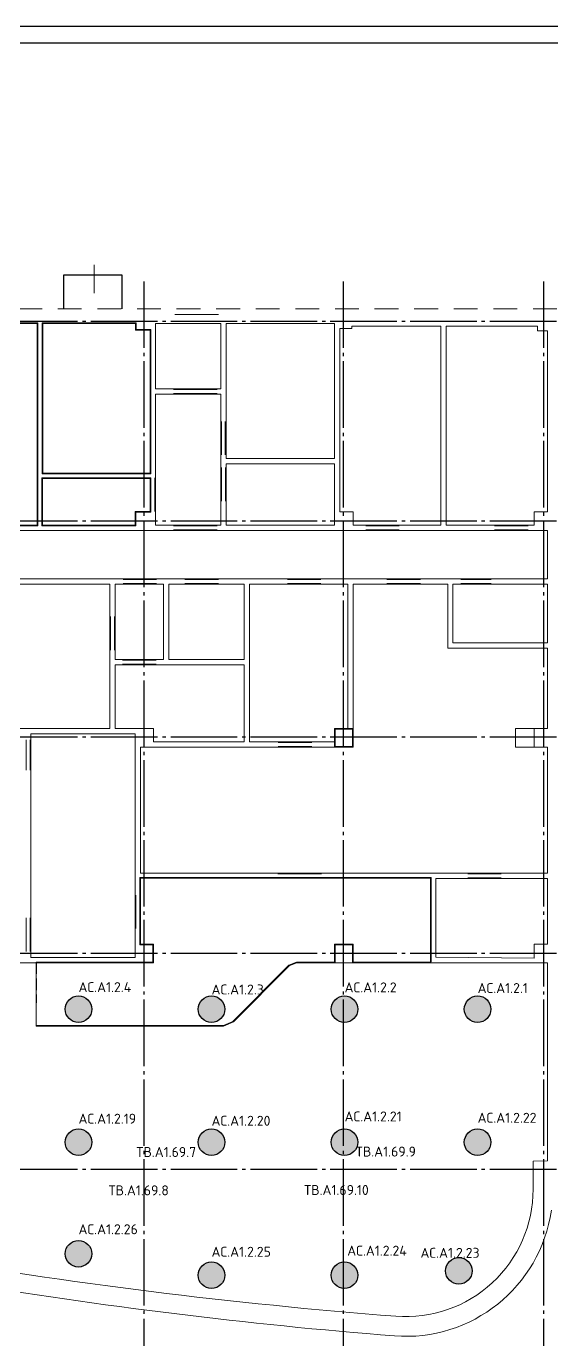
# Model space of a CAD drawing. Header units: millimetres. Extents: x 318 to 194121, y -24907 to 87574.
# Drawn here: x 30661 to 46460, y 48076 to 87574 of the extents above; entities that cross this region are included whole.
import ezdxf
from ezdxf.enums import TextEntityAlignment as Align

# ---------------------------------------------------------------- set-up
doc = ezdxf.new("R2010")
doc.units = ezdxf.units.MM
for name, pattern in [('DASHED', [7, 5, -2, 0]), ('ГОСТ 2.303 5', [24, 20, -1.5, 1, -1.5]), ('Сверху', [3.96875, 2.38125, -1.5875])]:
    doc.linetypes.add(name, pattern=pattern)
doc.layers.add('MS_озвучивание общественных мест', color=5, linetype='Continuous')
doc.layers.add('Z_no_print', color=31, linetype='Continuous', lineweight=18, plot=False)
doc.layers.add('АР_Отделка', color=21, linetype='Continuous', lineweight=5, plot=False)
for name, color, linetype, lineweight in [('АР_Двери', 5, 'Continuous', 20), ('Высотные отметки', 197, 'Continuous', 9), ('граница', 7, 'Continuous', 0)]:
    doc.layers.add(name, color=color, linetype=linetype, lineweight=lineweight)
doc.layers.add('Оси и размеры по осям', color=7, linetype='Continuous', lineweight=9, transparency=0.5)
doc.layers.get('АР_Двери').off()
doc.styles.add('Текст 3', font='isocpeur.ttf', dxfattribs={"height": 3})
doc.styles.add('Текст 300', font='isocpeur.ttf', dxfattribs={"height": 300})

# ---------------------------------------------------------------- blocks, each defined once
blk = doc.blocks.new('Экран 1')
at = {"linetype": 'ByBlock', "lineweight": -2, "ltscale": 100, "style": 'Текст 300'}
blk.add_attdef('НОМЕР', (-44595, 25308), '', height=300, dxfattribs=at)
blk = doc.blocks.new('колонка озвучивания общественных мест')
at = {"ltscale": 100, "true_color": 0xe8e8e8}
h = blk.add_hatch(color=254, dxfattribs=at)
h.dxf.hatch_style = 1
edge = h.paths.add_edge_path()
edge.add_arc((0, 0), 0.2, 0, 360)
at = {"layer": 'MS_озвучивание общественных мест', "color": 8, "lineweight": 30}
blk.add_circle((0, 0), 0.2, dxfattribs=at)
at = {"style": 'Текст 3'}
blk.add_attdef('ОБОЗНАЧЕНИЕ', (0, 0.2), '', height=3, dxfattribs=at)
blk = doc.blocks.new('*U379')
at = {"color": 0, "linetype": 'ByBlock', "lineweight": -2}
for p, q in [((600, 0), (-93, 400)), ((-600, 0), (-254, 200))]:
    blk.add_line(p, q, dxfattribs=at)
for points in [[(-635, 0), (-635, -75), (-590, -75), (-590, -40), (-600, -40), (-600, 0)], [(635, 0), (635, -75), (590, -75), (590, -40), (600, -40), (600, 0)]]:
    blk.add_lwpolyline(points, close=True, dxfattribs=at)
at = {"layer": 'Z_no_print'}
for p, q in [((655, 0), (-655, 0)), ((655, -200), (-655, -200))]:
    blk.add_line(p, q, dxfattribs=at)
blk = doc.blocks.new('*U378')
at = {"color": 0, "linetype": 'ByBlock', "lineweight": -2}
blk.add_line((450, 0), (-329, 450), dxfattribs=at)
for points in [[(-485, 0), (-485, -75), (-440, -75), (-440, -40), (-450, -40), (-450, 0)], [(485, 0), (485, -75), (440, -75), (440, -40), (450, -40), (450, 0)]]:
    blk.add_lwpolyline(points, close=True, dxfattribs=at)
at = {"layer": 'Z_no_print'}
for p, q in [((505, 0), (-505, 0)), ((505, -120), (-505, -120))]:
    blk.add_line(p, q, dxfattribs=at)
blk = doc.blocks.new('*U381')
at = {"color": 0, "linetype": 'ByBlock', "lineweight": -2}
blk.add_line((-450, 0), (329, 450), dxfattribs=at)
for points in [[(-485, 0), (-485, -75), (-440, -75), (-440, -40), (-450, -40), (-450, 0)], [(485, 0), (485, -75), (440, -75), (440, -40), (450, -40), (450, 0)]]:
    blk.add_lwpolyline(points, close=True, dxfattribs=at)
at = {"layer": 'Z_no_print'}
for p, q in [((505, 0), (-505, 0)), ((505, -120), (-505, -120))]:
    blk.add_line(p, q, dxfattribs=at)
blk = doc.blocks.new('*U374')
at = {"color": 0, "linetype": 'ByBlock', "lineweight": -2}
for p, q in [((600, 0), (-93, 400)), ((-600, 0), (-254, 200))]:
    blk.add_line(p, q, dxfattribs=at)
for points in [[(-635, 0), (-635, -75), (-590, -75), (-590, -40), (-600, -40), (-600, 0)], [(635, 0), (635, -75), (590, -75), (590, -40), (600, -40), (600, 0)]]:
    blk.add_lwpolyline(points, close=True, dxfattribs=at)
at = {"layer": 'Z_no_print'}
for p, q in [((655, 0), (-655, 0)), ((655, -120), (-655, -120))]:
    blk.add_line(p, q, dxfattribs=at)
blk = doc.blocks.new('*U226')
at = {"color": 0, "linetype": 'ByBlock', "lineweight": -2}
for p, q in [((-600, 0), (93, 400)), ((600, 0), (254, 200))]:
    blk.add_line(p, q, dxfattribs=at)
for points in [[(-635, 0), (-635, -75), (-590, -75), (-590, -40), (-600, -40), (-600, 0)], [(635, 0), (635, -75), (590, -75), (590, -40), (600, -40), (600, 0)]]:
    blk.add_lwpolyline(points, close=True, dxfattribs=at)
at = {"layer": 'Z_no_print'}
for p, q in [((655, 0), (-655, 0)), ((655, -120), (-655, -120))]:
    blk.add_line(p, q, dxfattribs=at)
blk = doc.blocks.new('*U382')
at = {"color": 0, "linetype": 'ByBlock', "lineweight": -2}
blk.add_line((-400, 0), (293, 400), dxfattribs=at)
for points in [[(-435, 0), (-435, -75), (-390, -75), (-390, -40), (-400, -40), (-400, 0)], [(435, 0), (435, -75), (390, -75), (390, -40), (400, -40), (400, 0)]]:
    blk.add_lwpolyline(points, close=True, dxfattribs=at)
at = {"layer": 'Z_no_print'}
for p, q in [((455, 0), (-455, 0)), ((455, -120), (-455, -120))]:
    blk.add_line(p, q, dxfattribs=at)
blk = doc.blocks.new('*U371')
at = {"color": 0, "linetype": 'ByBlock', "lineweight": -2}
blk.add_line((-400, 0), (293, 400), dxfattribs=at)
for points in [[(-435, 0), (-435, -75), (-390, -75), (-390, -40), (-400, -40), (-400, 0)], [(435, 0), (435, -75), (390, -75), (390, -40), (400, -40), (400, 0)]]:
    blk.add_lwpolyline(points, close=True, dxfattribs=at)
at = {"layer": 'Z_no_print'}
for p, q in [((455, 0), (-455, 0)), ((455, -120), (-455, -120))]:
    blk.add_line(p, q, dxfattribs=at)

msp = doc.modelspace()

# ---------------------------------------------------------------- linework, layer by layer
at = {"linetype": 'DASHED', "ltscale": 70}
msp.add_line((30960.2, 59432.5, 141.1), (30960.2, 58204, 144.6), dxfattribs=at)
for points in [[(318, 87573.9), (168318, 87573.9), (168318, 28173.9), (318, 28173.9)], [(2318, 87073.9), (167818, 87073.9), (167818, 28673.9), (2318, 28673.9)]]:
    msp.add_lwpolyline(points, close=True)
at = {"ltscale": 100, "elevation": 190}
msp.add_lwpolyline([(31791.4, 79072.5), (31791.4, 80102.3), (33531.4, 80102.3), (33531.4, 79072.5)], dxfattribs=at)
at = {"layer": 'АР_Отделка', "linetype": 'ByBlock', "ltscale": 100}
for points, elevation in [([(25038.8, 78652.5), (27961.4, 78652.5), (27961.4, 78497.5), (28381.4, 78497.5), (28381.4, 78652.5), (31013.3, 78652.5), (31013.3, 72552.5), (28461.4, 72552.5), (28461.4, 72952.5), (27941.4, 72952.5), (27941.4, 72552.5), (25038.8, 72552.5)], 190), ([(25058.8, 78632.5), (27941.4, 78632.5), (27941.4, 78477.5), (28401.4, 78477.5), (28401.4, 78632.5), (30993.3, 78632.5), (30993.3, 72572.5), (28481.4, 72572.5), (28481.4, 72972.5), (27921.4, 72972.5), (27921.4, 72572.5), (25058.8, 72572.5)], 190), ([(31138.3, 74117.5), (34406.4, 74117.5), (34406.4, 78452.5), (33966.4, 78452.5), (33966.4, 78652.5), (31138.3, 78653.1)], 190.4), ([(31158.3, 74137.5), (34386.4, 74137.5), (34386.4, 78432.5), (33946.4, 78432.5), (33946.4, 78632.5), (31158.3, 78633)], 190.4), ([(34546.4, 76672.5), (36506.4, 76672.5), (36506.4, 78632.5), (34546.4, 78632.5)], 190.4), ([(36666.4, 78632.5), (39931.4, 78632.5), (39931.4, 74572.5), (36666.4, 74572.5)], 190), ([(43126.4, 72572.5), (40491.4, 72572.5), (40491.4, 72972.5), (40091.4, 72972.5), (40091.4, 78482.5), (40446.4, 78482.5), (40446.4, 78557.5), (43126.4, 78557.5)], 190), ([(43286.4, 72572.5), (45931.4, 72572.5), (45931.4, 72972.5), (46331.5, 72972.5), (46331.5, 78412.5), (46031.4, 78412.5), (46031.4, 78557.5), (43286.4, 78557.5)], 190), ([(34546.4, 76512.5), (36506.4, 76512.5), (36506.4, 72572.5), (34546.4, 72572.5)], 190.4), ([(36666.4, 74412.5), (39931.4, 74412.5), (39931.4, 72572.5), (36666.4, 72572.5)], 190), ([(34406.4, 72962.5), (33951.4, 72962.5), (33951.4, 72552.5), (31133.3, 72552.5), (31133.3, 73992.5), (34406.4, 73992.5)], 190.4), ([(34386.4, 72982.5), (33931.4, 72982.5), (33931.4, 72572.5), (31153.3, 72572.5), (31153.3, 73972.5), (34386.4, 73972.5)], 190.4), ([(28481.4, 70952.5), (46331.5, 70952.5), (46331.5, 72412.5), (28481.4, 72412.5)], 190.4), ([(28081.3, 66452.5), (33171.3, 66452.5), (33171.3, 70792.5), (28081.3, 70792.5)], 144.6), ([(33331.3, 68532.5), (34791.3, 68532.5), (34791.3, 70792.5), (33331.3, 70792.5)], 144.6), ([(34091.4, 65892.5), (40491.3, 65892.5), (40491.3, 70792.5), (43331.3, 70792.5), (43331.3, 68872.5), (46331.5, 68872.5), (46331.5, 66452.5), (45371.4, 66452.5), (45371.4, 65892.5), (46331.4, 65892.5), (46331.4, 62107.5), (34091.4, 62107.5)], 190.4), ([(34951.3, 68532.5), (37211.3, 68532.5), (37211.3, 70792.5), (34951.3, 70792.5)], 144.6), ([(40331.3, 66452.5), (39931.4, 66452.5), (39931.5, 66052.5), (37371.3, 66052.5), (37371.3, 70792.5), (40331.3, 70792.5)], 144.6), ([(43491.3, 69032.5), (46331.4, 69032.5), (46331.4, 70792.5), (43491.3, 70792.5)], 144.6), ([(33331.3, 66452.5), (34491.5, 66452.5), (34491.3, 66052.5), (37211.3, 66052.5), (37211.3, 68372.5), (33331.3, 68372.5)], 144.6), ([(39931.4, 66452.5), (40491.4, 66452.5), (40491.4, 65892.5), (39931.4, 65892.5)], 190.4), ([(39951.4, 66432.5), (40471.4, 66432.5), (40471.4, 65912.5), (39951.4, 65912.5)], 190.4), ([(45371.4, 66452.5), (45931.4, 66452.5), (45931.4, 65892.5), (45371.4, 65892.5)], 190.4), ([(30801.3, 59572.5), (33931.3, 59572.5), (33931.3, 66292.5), (30801.3, 66292.5)], 144.6), ([(34071.3, 61972.5), (42831.4, 61972.5), (42831.4, 59437.5), (40471.4, 59432.5), (40471.4, 59952.5), (39951.4, 59952.5), (39951.4, 59432.3), (38782.6, 59432.3), (38558.4, 59338.3), (36876.4, 57648.4), (36590.4, 57530), (30960.2, 57530), (30960.2, 59432.5), (34471.4, 59432.5), (34471.4, 59952.5), (34071.3, 59952.5)], 190.4), ([(34091.3, 61952.5), (42811.4, 61952.5), (42811.5, 59412.4), (40491.5, 59412.4), (40491.4, 59972.5), (39931.4, 59972.5), (39931.4, 59412.3), (38786.6, 59412.3), (38569.8, 59321.3), (36887.8, 57631.5), (36594.4, 57510), (30960.2, 57510), (30960.2, 59412.5), (34491.4, 59412.5), (34491.4, 59972.5), (34091.3, 59972.5)], 190.4), ([(45930.7, 59552.5), (42971.7, 59577.5), (42971.4, 61947.5), (46331.6, 61947.5), (46331.6, 59972.5), (45931.4, 59972.5)], 190.4)]:
    msp.add_lwpolyline(points, close=True, dxfattribs=dict(at, elevation=elevation))
at = {"layer": 'АР_Отделка', "linetype": 'ByBlock', "ltscale": 100, "elevation": 141.1}
msp.add_lwpolyline([(12780.9, 62952.5), (21911.3, 62952.5), (21911.4, 59412.5), (30960.2, 59412.5), (30960.2, 57510), (36594.4, 57510), (36887.8, 57631.5), (38569.8, 59321.3), (38786.6, 59412.3), (46336.4, 59412.5), (46336.4, 53450.6), (45901.2, 53450.4), (45901.2, 52600.1, -0.437084), (41775.7, 48781.2, -0.0235295), (27094.9, 50616.5, -0.0186177), (15971.4, 52965.8), (15971.4, 56247.5), (15411.4, 56247.5), (15411.4, 53108.5, -0.3760479), (12051.4, 58513.5)], format="xyb", close=True, dxfattribs=at)
at = {"layer": 'Высотные отметки', "linetype": 'ByBlock', "ltscale": 100, "elevation": 190}
msp.add_lwpolyline([(32705, 80398.5), (32705, 79551.1)], dxfattribs=at)
at = {"layer": 'граница', "linetype": 'Сверху', "ltscale": 300, "elevation": 145.7}
msp.add_lwpolyline([(91856.4, 79072.5), (15311.4, 79072.5), (15311.4, 73077.5), (9305.8, 73077.5), (6487.9, 50110.4, 0.0132911), (16268.9, 47459.1), (16308, 47622.3, 0.1077759), (85966.3, 46270.2), (85971.2, 46245.1), (88890.7, 47007.8), (87674.9, 52219.4), (91856.4, 52219.4), (91856.4, 79072.5)], format="xyb", close=True, dxfattribs=at)
msp.add_lwpolyline([(91856.4, 79072.5), (15311.4, 79072.5), (15311.4, 73077.5), (9305.8, 73077.5), (6487.9, 50110.4, 0.0132911), (16268.9, 47459.1), (16308, 47622.3, 0.1077759), (85966.3, 46270.2), (85971.2, 46245.1), (88890.7, 47007.8), (87674.9, 52219.4), (91856.4, 52219.4), (91856.4, 79072.5)], format="xyb", close=True, dxfattribs=at)
at = {"layer": 'граница', "linetype": 'ByBlock', "ltscale": 100}
for centre, radius, start, end in [((53801, 200714, 190), 153000, 255.508016, 265.474954), ((42071.2, 52600.1, 190), 4422.5, 265.5758, 351.7781)]:
    msp.add_arc(centre, radius, start, end, dxfattribs=at)
at = {"layer": 'Оси и размеры по осям', "linetype": 'ГОСТ 2.303 5', "lineweight": 25, "ltscale": 100}
for p, q in [((34191, 79902.5, 145.7), (34191, 32801.2, 102.5)), ((40191.4, 79902.5, 145.7), (40191.4, 32801.2, 102.5)), ((46211.4, 79902.5, 145.7), (46211.4, 32801.2, 102.5)), ((125803.1, 78692.5, 145.7), (4672.2, 78692.5, 234.4)), ((125803.1, 78692.5, 145.7), (4672.2, 78692.5, 234.4)), ((125803.1, 72692.5, 145.7), (4672.2, 72692.5, 234.4)), ((125803.1, 72692.5, 145.7), (4672.2, 72692.5, 234.4)), ((125803.1, 66192.5, 145.7), (4672.2, 66192.5, 234.4)), ((125803.1, 66192.5, 145.7), (4672.2, 66192.5, 234.4)), ((125803.1, 59692.5, 145.7), (4672.2, 59692.5, 234.4)), ((125803.1, 59692.5, 145.7), (4672.2, 59692.5, 234.4)), ((125803.1, 53192.5, 145.7), (4672.2, 53192.5, 234.4)), ((125803.1, 53192.5, 145.7), (4672.2, 53192.5, 234.4))]:
    msp.add_line(p, q, dxfattribs=at)

# ---------------------------------------------------------------- block references
at = {"color": 8}
msp.add_blockref('Экран 1', (78565.9, 28262.9, 190), dxfattribs=at).add_auto_attribs({'НОМЕР': 'ТВ.А1.69.7'})
ref = msp.add_blockref('Экран 1', (84545.9, 28275.6, 190), dxfattribs=at)
ref.add_attrib('НОМЕР', 'ТВ.А1.69.9', (40568.8, 53583.9, 190), dxfattribs={"linetype": 'ByBlock', "lineweight": -2, "ltscale": 100, "height": 300, "style": 'Текст 300'})
ref = msp.add_blockref('Экран 1', (78565.9, 78082.2, 190), dxfattribs=dict(at, xscale=-1, rotation=180))
ref.add_attrib('НОМЕР', 'ТВ.А1.69.8', (33134.3, 52417.7, 190), dxfattribs={"linetype": 'ByBlock', "lineweight": -2, "ltscale": 100, "height": 300, "style": 'Текст 300'})
ref = msp.add_blockref('Экран 1', (84545.9, 78109.4, 190), dxfattribs=dict(at, xscale=-1, rotation=180))
ref.add_attrib('НОМЕР', 'ТВ.А1.69.10', (39015.4, 52428.9, 190), dxfattribs={"linetype": 'ByBlock', "lineweight": -2, "ltscale": 100, "height": 300, "style": 'Текст 300'})
at = {"layer": 'MS_озвучивание общественных мест'}
ref = msp.add_blockref('колонка озвучивания общественных мест', (32230.9, 58015, 121.2), dxfattribs=dict(at, xscale=2000, yscale=2000, zscale=2000))
ref.add_attrib('ОБОЗНАЧЕНИЕ', 'АС.А1.2.4', dxfattribs={"layer": '0', "height": 300, "style": 'Текст 300'}).set_placement((32230.9, 58829.1, 121.2), align=Align.TOP_LEFT)
ref = msp.add_blockref('колонка озвучивания общественных мест', (36230.9, 58015, 121.2), dxfattribs=dict(at, xscale=2000, yscale=2000, zscale=2000))
ref.add_attrib('ОБОЗНАЧЕНИЕ', 'АС.А1.2.3', dxfattribs={"layer": '0', "height": 300, "style": 'Текст 300'}).set_placement((36230.9, 58757.6, 121.2), align=Align.TOP_LEFT)
ref = msp.add_blockref('колонка озвучивания общественных мест', (40230.9, 58015, 121.2), dxfattribs=dict(at, xscale=2000, yscale=2000, zscale=2000))
ref.add_attrib('ОБОЗНАЧЕНИЕ', 'АС.А1.2.2', dxfattribs={"layer": '0', "height": 300, "style": 'Текст 300'}).set_placement((40230.9, 58820.7, 121.2), align=Align.TOP_LEFT)
ref = msp.add_blockref('колонка озвучивания общественных мест', (44230.9, 58015, 121.2), dxfattribs=dict(at, xscale=2000, yscale=2000, zscale=2000))
ref.add_attrib('ОБОЗНАЧЕНИЕ', 'АС.А1.2.1', dxfattribs={"layer": '0', "height": 300, "style": 'Текст 300'}).set_placement((44230.9, 58801.1, 121.2), align=Align.TOP_LEFT)
ref = msp.add_blockref('колонка озвучивания общественных мест', (40230.9, 54015, 121.2), dxfattribs=dict(at, xscale=2000, yscale=2000, zscale=2000))
ref.add_attrib('ОБОЗНАЧЕНИЕ', 'АС.А1.2.21', dxfattribs={"layer": '0', "height": 300, "style": 'Текст 300'}).set_placement((40230.9, 54940.2, 121.2), align=Align.TOP_LEFT)
ref = msp.add_blockref('колонка озвучивания общественных мест', (32230.9, 54015, 121.2), dxfattribs=dict(at, xscale=2000, yscale=2000, zscale=2000))
ref.add_attrib('ОБОЗНАЧЕНИЕ', 'АС.А1.2.19', dxfattribs={"layer": '0', "height": 300, "style": 'Текст 300'}).set_placement((32230.9, 54872.2, 121.2), align=Align.TOP_LEFT)
ref = msp.add_blockref('колонка озвучивания общественных мест', (36230.9, 54015, 121.2), dxfattribs=dict(at, xscale=2000, yscale=2000, zscale=2000))
ref.add_attrib('ОБОЗНАЧЕНИЕ', 'АС.А1.2.20', dxfattribs={"layer": '0', "height": 300, "style": 'Текст 300'}).set_placement((36230.9, 54810.4, 121.2), align=Align.TOP_LEFT)
ref = msp.add_blockref('колонка озвучивания общественных мест', (44230.9, 54015, 121.2), dxfattribs=dict(at, xscale=2000, yscale=2000, zscale=2000))
ref.add_attrib('ОБОЗНАЧЕНИЕ', 'АС.А1.2.22', dxfattribs={"layer": '0', "height": 300, "style": 'Текст 300'}).set_placement((44230.9, 54900.4, 121.2), align=Align.TOP_LEFT)
ref = msp.add_blockref('колонка озвучивания общественных мест', (32230.9, 50661.6, 121.2), dxfattribs=dict(at, xscale=2000, yscale=2000, zscale=2000))
ref.add_attrib('ОБОЗНАЧЕНИЕ', 'АС.А1.2.26', dxfattribs={"layer": '0', "height": 300, "style": 'Текст 300'}).set_placement((32230.9, 51548.3, 121.2), align=Align.TOP_LEFT)
ref = msp.add_blockref('колонка озвучивания общественных мест', (36230.9, 50015, 121.2), dxfattribs=dict(at, xscale=2000, yscale=2000, zscale=2000))
ref.add_attrib('ОБОЗНАЧЕНИЕ', 'АС.А1.2.25', dxfattribs={"layer": '0', "height": 300, "style": 'Текст 300'}).set_placement((36230.9, 50870.9, 121.2), align=Align.TOP_LEFT)
ref = msp.add_blockref('колонка озвучивания общественных мест', (40230.9, 50015, 121.2), dxfattribs=dict(at, xscale=2000, yscale=2000, zscale=2000))
ref.add_attrib('ОБОЗНАЧЕНИЕ', 'АС.А1.2.24', dxfattribs={"layer": '0', "height": 300, "style": 'Текст 300'}).set_placement((40310.8, 50903.6, 145.7), align=Align.TOP_LEFT)
ref = msp.add_blockref('колонка озвучивания общественных мест', (43668.6, 50145.9, 380.4), dxfattribs=dict(at, xscale=2000, yscale=2000, zscale=2000))
ref.add_attrib('ОБОЗНАЧЕНИЕ', 'АС.А1.2.23', dxfattribs={"layer": '0', "height": 300, "style": 'Текст 300'}).set_placement((42512.3, 50838.4, 380.4), align=Align.TOP_LEFT)
at = {"layer": 'АР_Двери'}
for name, p in [('*U379', (35786.2, 78902.5, 190)), ('*U374', (35741.3, 76652.5, 144.6)), ('*U374', (35741.3, 72552.5, 144.6)), ('*U226', (38879, 62087.5, 144.6))]:
    msp.add_blockref(name, p, dxfattribs=at)
for name, p, rotation in [('*U378', (36526.2, 75187.5, 144.6), 90.00000000003125), ('*U378', (34406.4, 73487.5, 190.4), 90.00000000000001), ('*U381', (34076.3, 70812.5, 144.6), 180), ('*U381', (39017.1, 70812.5, 144.6), 180), ('*U381', (42011.3, 70812.5, 144.6), 180), ('*U378', (34061.3, 68392.5, 144.6), 180), ('*U371', (30661.3, 65662.5, 144.6), 90.00000000000001), ('*U381', (38740.3, 65912.5, 144.6), 180)]:
    msp.add_blockref(name, p, dxfattribs=dict(at, rotation=rotation))
at = {"layer": 'АР_Двери', "xscale": -1}
for name, p, rotation in [('*U378', (36526.3, 73797.5, 144.6), 89.99999999996874), ('*U381', (33191.3, 69317.5, 144.6), 90), ('*U378', (34071.3, 60943.9, 144.6), 270), ('*U378', (30781.3, 60257.5, 144.6), 270)]:
    msp.add_blockref(name, p, dxfattribs=dict(at, rotation=rotation))
for name, p in [('*U381', (41372.2, 72552.5, 144.6)), ('*U381', (45246.2, 72552.5, 144.6)), ('*U378', (35936.3, 70932.5, 144.6)), ('*U382', (44186.3, 70932.5, 144.6)), ('*U381', (44439, 62087.5, 144.6))]:
    msp.add_blockref(name, p, dxfattribs=at)

doc.saveas('drawing.dxf')
